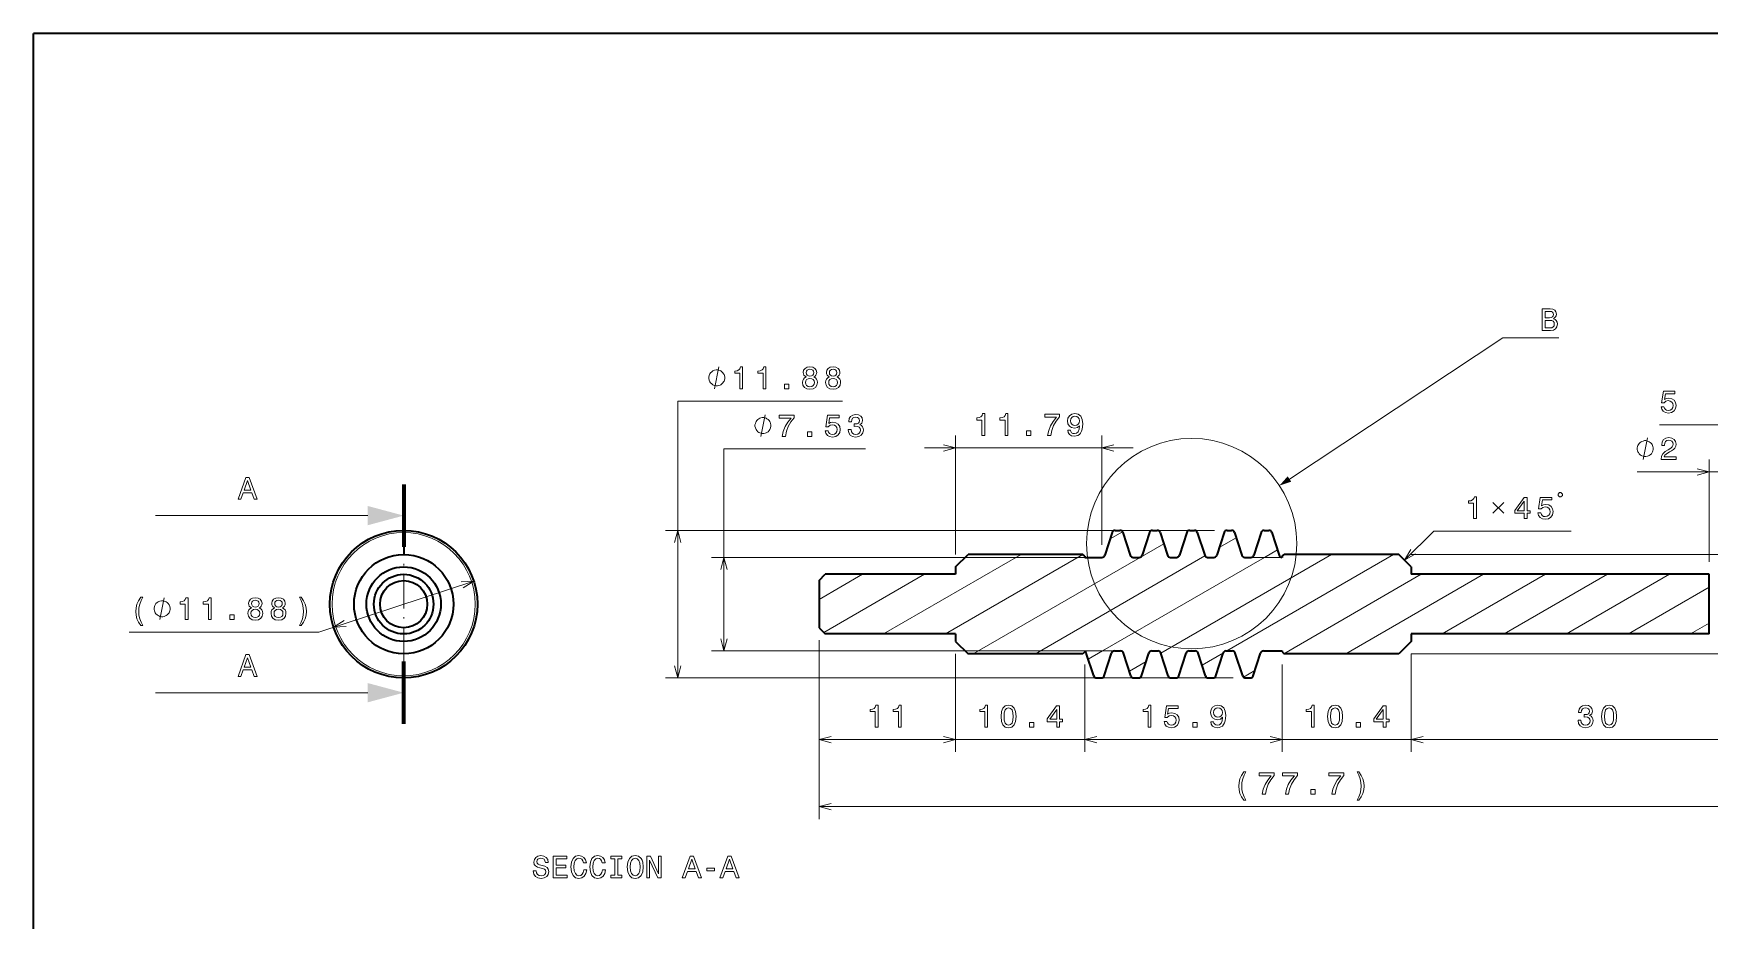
# Model space of a CAD drawing. Extents: x 5 to 413, y 5 to 291.
# Drawn here: x 5.3 to 275.2, y 148 to 290.8 of the extents above; entities that cross this region are included whole.
import ezdxf

# ---------------------------------------------------------------- set-up
doc = ezdxf.new("R2010")
doc.units = 0
doc.linetypes.add('DASHDOT', pattern=[18.5, 12, -3, 0.5, -3])

msp = doc.modelspace()

# ---------------------------------------------------------------- linework, layer by layer
at = {"color": 7, "lineweight": 35}
for p, q in [((413.367157, 290.786957), (5.281658, 290.786957)), ((5.281658, 5.281658), (5.281658, 290.786957)), ((64.905647, 210.821152), (64.905647, 210.475647)), ((179.528915, 210.821152), (180.268311, 210.821152)), ((185.528915, 210.821152), (186.268311, 210.821152)), ((191.528915, 210.821152), (192.268311, 210.821152)), ((197.528915, 210.821152), (198.268311, 210.821152)), ((203.528915, 210.821152), (204.268311, 210.821152)), ((64.905647, 210.475647), (64.905647, 206.944885)), ((179.053391, 210.475647), (177.864502, 206.81665)), ((180.743835, 210.475647), (181.932709, 206.81665)), ((185.053391, 210.475647), (183.864502, 206.81665)), ((186.743835, 210.475647), (187.932709, 206.81665)), ((191.053391, 210.475647), (189.864502, 206.81665)), ((192.743835, 210.475647), (193.932709, 206.81665)), ((197.053391, 210.475647), (195.864502, 206.81665)), ((198.743835, 210.475647), (199.932709, 206.81665)), ((203.053391, 210.475647), (201.864502, 206.81665)), ((204.743835, 210.475647), (205.932709, 206.81665)), ((153.808243, 204.944901), (155.808243, 206.944901)), ((174.308243, 206.944901), (155.808243, 206.944901)), ((174.608246, 206.644897), (174.308243, 206.944901)), ((174.608246, 206.644897), (174.608246, 206.469894)), ((174.608246, 206.469894), (177.388977, 206.469894)), ((182.408234, 206.469894), (183.388977, 206.469894)), ((188.408234, 206.469894), (189.388977, 206.469894)), ((194.408234, 206.469894), (195.388977, 206.469894)), ((200.408234, 206.469894), (201.388977, 206.469894)), ((206.408234, 206.644897), (206.708237, 206.944901)), ((206.408234, 206.644897), (206.408234, 206.469894)), ((225.208237, 206.944901), (206.708237, 206.944901)), ((227.208237, 204.944901), (225.208237, 206.944901)), ((131.808243, 202.744904), (132.808243, 203.744904)), ((131.808243, 202.744904), (131.808243, 195.144897)), ((153.808243, 203.744904), (132.808243, 203.744904)), ((153.808243, 204.944901), (153.808243, 203.744904)), ((227.208237, 204.944901), (227.208237, 203.744904)), ((275.208252, 203.744904), (227.208237, 203.744904)), ((275.208252, 194.144913), (275.208252, 203.744888)), ((131.808243, 195.144897), (132.808243, 194.144897)), ((153.808243, 194.144897), (132.808243, 194.144897)), ((153.808243, 194.144897), (153.808243, 192.944901)), ((153.808243, 192.944901), (155.808243, 190.944901)), ((227.208237, 192.944901), (225.208237, 190.944901)), ((227.208237, 194.144897), (227.208237, 192.944901)), ((275.208252, 194.144897), (227.208237, 194.144897)), ((174.308243, 190.944901), (155.808243, 190.944901)), ((174.608246, 191.244904), (174.308243, 190.944901)), ((174.608246, 191.367996), (174.608246, 191.244904)), ((176.053391, 187.414154), (174.864502, 191.073151)), ((177.743835, 187.414154), (178.932709, 191.073151)), ((179.408234, 191.419907), (180.388977, 191.419907)), ((182.053391, 187.414154), (180.864502, 191.073151)), ((183.743835, 187.414154), (184.932709, 191.073151)), ((185.408234, 191.419907), (186.388977, 191.419907)), ((188.053391, 187.414154), (186.864502, 191.073151)), ((189.743835, 187.414154), (190.932709, 191.073151)), ((191.408234, 191.419907), (192.388977, 191.419907)), ((194.053391, 187.414154), (192.864502, 191.073151)), ((195.743835, 187.414154), (196.932709, 191.073151)), ((197.408234, 191.419907), (198.388977, 191.419907)), ((200.053391, 187.414154), (198.864502, 191.073151)), ((201.743835, 187.414154), (202.932709, 191.073151)), ((203.408234, 191.419907), (206.408234, 191.419907)), ((206.408234, 191.419907), (206.408234, 191.244904)), ((206.408234, 191.244904), (206.708237, 190.944901)), ((225.208237, 190.944901), (206.708237, 190.944901)), ((176.528915, 187.068649), (177.268311, 187.068649)), ((182.528915, 187.068649), (183.268311, 187.068649)), ((188.528915, 187.068649), (189.268311, 187.068649)), ((194.528915, 187.068649), (195.268311, 187.068649)), ((200.528915, 187.068649), (201.268311, 187.068649))]:
    msp.add_line(p, q, dxfattribs=at)
at = {"color": 7, "lineweight": 13}
for p, q in [((109.054672, 231.62236), (135.601456, 231.62236)), ((109.054672, 187.068649), (109.054672, 231.62236)), ((267.16864, 227.805984), (287.208252, 227.805984)), ((148.808243, 224.085556), (182.388977, 224.085556)), ((153.808243, 206.944901), (153.808243, 226.085556)), ((177.388977, 208.469894), (177.388977, 226.085556)), ((116.493134, 223.940277), (139.303894, 223.940277)), ((116.493134, 191.419907), (116.493134, 223.940277)), ((275.208252, 205.744888), (275.208252, 222.228943)), ((263.60556, 220.228943), (284.208252, 220.228943)), ((59.110092, 213.196411), (24.905647, 213.196411)), ((195.528915, 210.821152), (107.054672, 210.821152)), ((178.723938, 209.461746), (180.686569, 210.594864)), ((226.134583, 206.018555), (230.822876, 210.706848)), ((230.822876, 210.706848), (252.947601, 210.706848)), ((156.651825, 190.944901), (187.334015, 208.659271)), ((196.262131, 208.040405), (199.018097, 209.631561)), ((177.429291, 206.469894), (114.493134, 206.469894)), ((142.194397, 194.144897), (164.364655, 206.944901)), ((152.194397, 194.144897), (174.328888, 206.924255)), ((166.651825, 190.944901), (193.975937, 206.720474)), ((177.472366, 191.41864), (203.543167, 206.470627)), ((186.865997, 191.068542), (214.364655, 206.944901)), ((197.472504, 191.418716), (224.364655, 206.944901)), ((201.388977, 206.471161), (206.408234, 206.471161)), ((203.544113, 206.471161), (205.649933, 207.686966)), ((227.208237, 206.944901), (303.748871, 206.944901)), ((51.262394, 194.457977), (76.187439, 202.655197)), ((131.808243, 199.69545), (138.822083, 203.744904)), ((132.583557, 194.369583), (148.822083, 203.744904)), ((206.687592, 190.965546), (228.822083, 203.744904)), ((216.651825, 190.944901), (238.822083, 203.744904)), ((232.194397, 194.144897), (248.822083, 203.744904)), ((242.194397, 194.144897), (258.822083, 203.744888)), ((252.194397, 194.144897), (268.822083, 203.744888)), ((262.194397, 194.144897), (275.208252, 201.658447)), ((51.262394, 194.457977), (20.679588, 194.457977)), ((272.194397, 194.144897), (275.208252, 195.884949)), ((131.808243, 193.144897), (131.808243, 175.151215)), ((131.808243, 193.144897), (131.808243, 164.354507)), ((180.429291, 191.419907), (114.493134, 191.419907)), ((153.808243, 190.944901), (153.808243, 175.151215)), ((153.808243, 190.944901), (153.808243, 175.151215)), ((174.608246, 191.41864), (179.408234, 191.41864)), ((174.608246, 191.41864), (174.608246, 191.367996)), ((174.608246, 189.244904), (174.608246, 175.151215)), ((174.608246, 189.244904), (174.608246, 175.151215)), ((175.181915, 190.096237), (177.472366, 191.41864)), ((181.813751, 188.151642), (184.484467, 189.693573)), ((193.497833, 189.123947), (196.949463, 191.11673)), ((206.408234, 189.244904), (206.408234, 175.151215)), ((206.408234, 189.244904), (206.408234, 175.151215)), ((227.208237, 190.944901), (227.208237, 175.151215)), ((227.208237, 190.944901), (227.208237, 175.151215)), ((227.208237, 190.944901), (303.748871, 190.944901)), ((198.528915, 187.068649), (107.054672, 187.068649)), ((200.181686, 187.209366), (202.022644, 188.272232)), ((59.110092, 184.69339), (24.905647, 184.69339)), ((131.808243, 177.151215), (153.808243, 177.151215)), ((148.808243, 177.151215), (179.608246, 177.151215)), ((174.608246, 177.151215), (206.408234, 177.151215)), ((201.408234, 177.151215), (232.208237, 177.151215)), ((227.208237, 177.151215), (287.208252, 177.151215)), ((131.808243, 166.354507), (287.208252, 166.354507))]:
    msp.add_line(p, q, dxfattribs=at)
at = {"color": 7, "lineweight": 100}
for p, q in [((64.905647, 218.196411), (64.905647, 208.196411)), ((64.905647, 179.69339), (64.905647, 189.69339))]:
    msp.add_line(p, q, dxfattribs=at)
at = {"color": 7, "linetype": 'DASHDOT', "lineweight": 13, "ltscale": 0.462576}
msp.add_line((64.905647, 189.69339), (64.905647, 208.196411), dxfattribs=at)
at = {"color": 7, "lineweight": 13}
for points in [[(250.103073, 244.882996), (250.456085, 245.175507), (250.546875, 245.372192), (250.577133, 245.614273), (250.511566, 245.992508), (250.31488, 246.264847), (249.997162, 246.431274), (249.55336, 246.491791), (248.307678, 246.491791), (248.307678, 242.991791), (249.623962, 242.991791), (250.092987, 243.062393), (250.440964, 243.269165), (250.657822, 243.596985), (250.733475, 244.040787), (250.68808, 244.338333), (250.567047, 244.585449), (250.370361, 244.767014)], [(249.457535, 245.039337), (248.771652, 245.039337), (248.771652, 246.073196), (249.497879, 246.073196), (249.770218, 246.042938), (249.961853, 245.952164), (250.07785, 245.795822), (250.118195, 245.563843), (250.0728, 245.331848), (249.951767, 245.170471), (249.744995, 245.069595)], [(249.568481, 243.410385), (248.771652, 243.410385), (248.771652, 244.615707), (249.523102, 244.615707), (249.84082, 244.580414), (250.067764, 244.474503), (250.203934, 244.292938), (250.249313, 244.030701), (250.203934, 243.753311), (250.07785, 243.561676), (249.866028, 243.445679)], [(116.621338, 235.37236), (116.621338, 235.489029), (116.563004, 235.722351), (116.504669, 235.897369), (116.446335, 236.014023), (116.329674, 236.189026), (116.154671, 236.364029), (115.979675, 236.480698), (115.863007, 236.539032), (115.688004, 236.597351), (115.454674, 236.655701), (115.338005, 236.655701), (115.221336, 236.655701), (114.988007, 236.597351), (114.813004, 236.539032), (114.696335, 236.480698), (114.521339, 236.364029), (114.346336, 236.189026), (114.229675, 236.014023), (114.171341, 235.897369), (114.113007, 235.722351), (114.054672, 235.489029), (114.054672, 235.37236), (114.054672, 235.255692), (114.113007, 235.022369), (114.171341, 234.847351), (114.229675, 234.730698), (114.346336, 234.555695), (114.521339, 234.380692), (114.696335, 234.264023), (114.813004, 234.205688), (114.988007, 234.147369), (115.221336, 234.08902), (115.338005, 234.08902), (115.454674, 234.08902), (115.688004, 234.147369), (115.863007, 234.205688), (115.979675, 234.264023), (116.154671, 234.380692), (116.329674, 234.555695), (116.446335, 234.730698), (116.504669, 234.847351), (116.563004, 235.022369), (116.621338, 235.255692)], [(119.048569, 233.62236), (119.507507, 233.62236), (119.507507, 237.147583), (119.164566, 237.147583), (119.073784, 236.839935), (118.892235, 236.633163), (118.614853, 236.512131), (118.231567, 236.471786), (118.231567, 236.113708), (119.048569, 236.113708)], [(122.784592, 233.62236), (123.24353, 233.62236), (123.24353, 237.147583), (122.900589, 237.147583), (122.809807, 236.839935), (122.628258, 236.633163), (122.350876, 236.512131), (121.96759, 236.471786), (121.96759, 236.113708), (122.784592, 236.113708)], [(129.722061, 235.50853), (129.464859, 235.36731), (129.288345, 235.170624), (129.177399, 234.923508), (129.14209, 234.625961), (129.222778, 234.177124), (129.454773, 233.829132), (129.833008, 233.607239), (130.347412, 233.5215), (130.856781, 233.607239), (131.235031, 233.829132), (131.46701, 234.177124), (131.55275, 234.625961), (131.512405, 234.923508), (131.406494, 235.170624), (131.224945, 235.36731), (130.972778, 235.50853), (131.1745, 235.629562), (131.31572, 235.79599), (131.401459, 235.997711), (131.431717, 236.244843), (131.351013, 236.602905), (131.139206, 236.890381), (130.796265, 237.076965), (130.347412, 237.147583), (129.893524, 237.076965), (129.550583, 236.890381), (129.333725, 236.602905), (129.258087, 236.244843), (129.283295, 235.997711), (129.369034, 235.79599)], [(129.626236, 234.636047), (129.671631, 234.903336), (129.817871, 235.105072), (130.04483, 235.236191), (130.347412, 235.281586), (130.644974, 235.236191), (130.871918, 235.105072), (131.018158, 234.903336), (131.068604, 234.636047), (131.018158, 234.348587), (130.871918, 234.131729), (130.644974, 233.990509), (130.347412, 233.945129), (130.04483, 233.990509), (129.817871, 234.131729), (129.671631, 234.348587)], [(129.737183, 236.204498), (129.777527, 236.426392), (129.898575, 236.59787), (130.09021, 236.703766), (130.347412, 236.74411), (130.599579, 236.703766), (130.791229, 236.59787), (130.912262, 236.426392), (130.957642, 236.204498), (130.912262, 235.977539), (130.791229, 235.801025), (130.599579, 235.685043), (130.347412, 235.649734), (130.09021, 235.690079), (129.898575, 235.801025), (129.777527, 235.977539)], [(133.458084, 235.50853), (133.200882, 235.36731), (133.024368, 235.170624), (132.913422, 234.923508), (132.878113, 234.625961), (132.958801, 234.177124), (133.190796, 233.829132), (133.569031, 233.607239), (134.083435, 233.5215), (134.592804, 233.607239), (134.971054, 233.829132), (135.203033, 234.177124), (135.288773, 234.625961), (135.248428, 234.923508), (135.142517, 235.170624), (134.960968, 235.36731), (134.708801, 235.50853), (134.910522, 235.629562), (135.051743, 235.79599), (135.137482, 235.997711), (135.16774, 236.244843), (135.087036, 236.602905), (134.875229, 236.890381), (134.532288, 237.076965), (134.083435, 237.147583), (133.629547, 237.076965), (133.286606, 236.890381), (133.069748, 236.602905), (132.99411, 236.244843), (133.019318, 235.997711), (133.105057, 235.79599)], [(133.362259, 234.636047), (133.407654, 234.903336), (133.553894, 235.105072), (133.780853, 235.236191), (134.083435, 235.281586), (134.380997, 235.236191), (134.607941, 235.105072), (134.754181, 234.903336), (134.804626, 234.636047), (134.754181, 234.348587), (134.607941, 234.131729), (134.380997, 233.990509), (134.083435, 233.945129), (133.780853, 233.990509), (133.553894, 234.131729), (133.407654, 234.348587)], [(133.473206, 236.204498), (133.51355, 236.426392), (133.634598, 236.59787), (133.826233, 236.703766), (134.083435, 236.74411), (134.335602, 236.703766), (134.527252, 236.59787), (134.648285, 236.426392), (134.693665, 236.204498), (134.648285, 235.977539), (134.527252, 235.801025), (134.335602, 235.685043), (134.083435, 235.649734), (133.826233, 235.690079), (133.634598, 235.801025), (133.51355, 235.977539)], [(126.263412, 233.62236), (126.959381, 233.62236), (126.959381, 234.37381), (126.263412, 234.37381)], [(267.435913, 230.718811), (267.546875, 230.305267), (267.794006, 229.982498), (268.157104, 229.780762), (268.621094, 229.705124), (269.130432, 229.795898), (269.52887, 230.043015), (269.781006, 230.436386), (269.876831, 230.940704), (269.791107, 231.409729), (269.549042, 231.777893), (269.170776, 232.014923), (268.68161, 232.100647), (268.303345, 232.040131), (268.010864, 231.873703), (268.152069, 232.816788), (269.685211, 232.816788), (269.685211, 233.230331), (267.814148, 233.230331), (267.536804, 231.37442), (267.940247, 231.37442), (268.232758, 231.611465), (268.605957, 231.697189), (268.928711, 231.641724), (269.175842, 231.480331), (269.332184, 231.233215), (269.387634, 230.915497), (269.332184, 230.597778), (269.170776, 230.350647), (268.923676, 230.194305), (268.605957, 230.13884), (268.338654, 230.174133), (268.131897, 230.290131), (267.980591, 230.471695), (267.904938, 230.718811)], [(136.514984, 227.039703), (136.514984, 227.004395), (136.595673, 226.520248), (136.832703, 226.157135), (137.205902, 225.92514), (137.70015, 225.839417), (138.22464, 225.92514), (138.618011, 226.147049), (138.870178, 226.500076), (138.960953, 226.953964), (138.920609, 227.251511), (138.809662, 227.493591), (138.628098, 227.680191), (138.386017, 227.81636), (138.713837, 228.088684), (138.829834, 228.522415), (138.754181, 228.915787), (138.537323, 229.213333), (138.184296, 229.399933), (137.70015, 229.465485), (137.246246, 229.384796), (136.89827, 229.162903), (136.671326, 228.809875), (136.595673, 228.340851), (136.595673, 228.305557), (137.044525, 228.305557), (137.084869, 228.628311), (137.216003, 228.860306), (137.427811, 229.001511), (137.725357, 229.051941), (137.98761, 229.011597), (138.17926, 228.905701), (138.295242, 228.734222), (138.340637, 228.502243), (138.295242, 228.255127), (138.17421, 228.088684), (137.962387, 227.987823), (137.674927, 227.957565), (137.478241, 227.962616), (137.478241, 227.564194), (137.725357, 227.57428), (138.043091, 227.5289), (138.280121, 227.407852), (138.421326, 227.211166), (138.471756, 226.953964), (138.41629, 226.661453), (138.270035, 226.444595), (138.03804, 226.308441), (137.730408, 226.263046), (137.412689, 226.313477), (137.180695, 226.464767), (137.034439, 226.706848), (136.978958, 227.039703)], [(158.035782, 226.085556), (158.49472, 226.085556), (158.49472, 229.610779), (158.151779, 229.610779), (158.061005, 229.303131), (157.87944, 229.096359), (157.602066, 228.975327), (157.218781, 228.934982), (157.218781, 228.576904), (158.035782, 228.576904)], [(161.771805, 226.085556), (162.230743, 226.085556), (162.230743, 229.610779), (161.887802, 229.610779), (161.797028, 229.303131), (161.615463, 229.096359), (161.338089, 228.975327), (160.954803, 228.934982), (160.954803, 228.576904), (161.771805, 228.576904)], [(168.633621, 226.085556), (169.14299, 226.085556), (169.309418, 226.917694), (169.601929, 227.694351), (170.015472, 228.415527), (170.555084, 229.091324), (170.555084, 229.509903), (168.15451, 229.509903), (168.15451, 229.05098), (170.070938, 229.05098), (169.51619, 228.370132), (169.097595, 227.659042), (168.805084, 226.902557)], [(171.860275, 226.952988), (171.935928, 226.554581), (172.152786, 226.246933), (172.495728, 226.055298), (172.949615, 225.984695), (173.247162, 226.019989), (173.514465, 226.110779), (173.741409, 226.26712), (173.933044, 226.489014), (174.084351, 226.766388), (174.195297, 227.109329), (174.260864, 227.502701), (174.286072, 227.956589), (174.200333, 228.667694), (173.953217, 229.187134), (173.559845, 229.499817), (173.020218, 229.610779), (172.525986, 229.519989), (172.152786, 229.277924), (171.910706, 228.904724), (171.830017, 228.435699), (171.910706, 227.951553), (172.147736, 227.583389), (172.500763, 227.35141), (172.949615, 227.275757), (173.423676, 227.371582), (173.781754, 227.664093), (173.70105, 227.104294), (173.539673, 226.705872), (173.292557, 226.468842), (172.954666, 226.393188), (172.692413, 226.428497), (172.500763, 226.539444), (172.374695, 226.715958), (172.324249, 226.952988)], [(124.059799, 227.690277), (124.059799, 227.806946), (124.001465, 228.040283), (123.94313, 228.215271), (123.884796, 228.33194), (123.768135, 228.506943), (123.593132, 228.681946), (123.418137, 228.798615), (123.301468, 228.856949), (123.126465, 228.915283), (122.893135, 228.973602), (122.776466, 228.973602), (122.659798, 228.973602), (122.426468, 228.915283), (122.251465, 228.856949), (122.134796, 228.798615), (121.959801, 228.681946), (121.784798, 228.506943), (121.668137, 228.33194), (121.609802, 228.215271), (121.551468, 228.040283), (121.493134, 227.806946), (121.493134, 227.690277), (121.493134, 227.573608), (121.551468, 227.340271), (121.609802, 227.165283), (121.668137, 227.048615), (121.784798, 226.873611), (121.959801, 226.698608), (122.134796, 226.58194), (122.251465, 226.523605), (122.426468, 226.465271), (122.659798, 226.406952), (122.776466, 226.406952), (122.893135, 226.406952), (123.126465, 226.465271), (123.301468, 226.523605), (123.418137, 226.58194), (123.593132, 226.698608), (123.768135, 226.873611), (123.884796, 227.048615), (123.94313, 227.165283), (124.001465, 227.340271), (124.059799, 227.573608)], [(125.876801, 225.940277), (126.386169, 225.940277), (126.552597, 226.772415), (126.8451, 227.549072), (127.258652, 228.270248), (127.798271, 228.946045), (127.798271, 229.364624), (125.397697, 229.364624), (125.397697, 228.905701), (127.314117, 228.905701), (126.759369, 228.224854), (126.340782, 227.513763), (126.048271, 226.757278)], [(132.799133, 226.853104), (132.910095, 226.43956), (133.157196, 226.116791), (133.520325, 225.915054), (133.984299, 225.839417), (134.493652, 225.930191), (134.892075, 226.177307), (135.144241, 226.570679), (135.240051, 227.074997), (135.154327, 227.544022), (134.912247, 227.912186), (134.534012, 228.149216), (134.044815, 228.23494), (133.666565, 228.174423), (133.374069, 228.007996), (133.515274, 228.95108), (135.048416, 228.95108), (135.048416, 229.364624), (133.177383, 229.364624), (132.899994, 227.508728), (133.303467, 227.508728), (133.595963, 227.745758), (133.969162, 227.831482), (134.291931, 227.776016), (134.539047, 227.614624), (134.695389, 227.367508), (134.75087, 227.049789), (134.695389, 226.732056), (134.534012, 226.48494), (134.286896, 226.328613), (133.969162, 226.273132), (133.701874, 226.308441), (133.495102, 226.424423), (133.343811, 226.605988), (133.268158, 226.853104)], [(165.250626, 226.085556), (165.946594, 226.085556), (165.946594, 226.83699), (165.250626, 226.83699)], [(172.319214, 228.440735), (172.369644, 228.753418), (172.510864, 229.000549), (172.732758, 229.156876), (173.020218, 229.212357), (173.31778, 229.156876), (173.544724, 229.000549), (173.685928, 228.758469), (173.741409, 228.445786), (173.685928, 228.128067), (173.544724, 227.891037), (173.312729, 227.744781), (173.005096, 227.694351), (172.727722, 227.744781), (172.510864, 227.891037), (172.369644, 228.123016)], [(129.965851, 225.940277), (130.661819, 225.940277), (130.661819, 226.691711), (129.965851, 226.691711)], [(266.172211, 223.978943), (266.172211, 224.095612), (266.113892, 224.328949), (266.055542, 224.503937), (265.997223, 224.620605), (265.880554, 224.795609), (265.705566, 224.970612), (265.530548, 225.08728), (265.413879, 225.145615), (265.238892, 225.203949), (265.005554, 225.262268), (264.888885, 225.262268), (264.772217, 225.262268), (264.538879, 225.203949), (264.363892, 225.145615), (264.247223, 225.08728), (264.072205, 224.970612), (263.897217, 224.795609), (263.780548, 224.620605), (263.722229, 224.503937), (263.663879, 224.328949), (263.60556, 224.095612), (263.60556, 223.978943), (263.60556, 223.862274), (263.663879, 223.628937), (263.722229, 223.453949), (263.780548, 223.33728), (263.897217, 223.162277), (264.072205, 222.987274), (264.247223, 222.870605), (264.363892, 222.812271), (264.538879, 222.753937), (264.772217, 222.695618), (264.888885, 222.695618), (265.005554, 222.695618), (265.238892, 222.753937), (265.413879, 222.812271), (265.530548, 222.870605), (265.705566, 222.987274), (265.880554, 223.162277), (265.997223, 223.33728), (266.055542, 223.453949), (266.113892, 223.628937), (266.172211, 223.862274)], [(267.459686, 222.228943), (269.865295, 222.228943), (269.865295, 222.662659), (267.963989, 222.662659), (268.069916, 222.899689), (268.251465, 223.096375), (268.811279, 223.454453), (269.108826, 223.605743), (269.441681, 223.822601), (269.678711, 224.074768), (269.81488, 224.372314), (269.865295, 224.710205), (269.779572, 225.13385), (269.542542, 225.46669), (269.179413, 225.678513), (268.710388, 225.75415), (268.226257, 225.668427), (267.858093, 225.431396), (267.621063, 225.053146), (267.540375, 224.553864), (267.540375, 224.483261), (267.999298, 224.483261), (267.999298, 224.523605), (268.044678, 224.866547), (268.180847, 225.118713), (268.397705, 225.28009), (268.685181, 225.335571), (268.977692, 225.285141), (269.19455, 225.159058), (269.335754, 224.962372), (269.3862, 224.715256), (269.350891, 224.483261), (269.255066, 224.286575), (269.093689, 224.115112), (268.871796, 223.963806), (268.574219, 223.802429), (268.080017, 223.489746), (267.732025, 223.156891), (267.525238, 222.753433), (267.459686, 222.24408)], [(38.224117, 215.821411), (38.688095, 215.821411), (39.056248, 216.850235), (40.453224, 216.850235), (40.821381, 215.821411), (41.295441, 215.821411), (40.014462, 219.326462), (39.500053, 219.326462)], [(39.217632, 217.2789), (39.757259, 218.822128), (40.296883, 217.2789)], [(237.250107, 212.706848), (237.70903, 212.706848), (237.70903, 216.232056), (237.366089, 216.232056), (237.275314, 215.924423), (237.093765, 215.717651), (236.816376, 215.596619), (236.433105, 215.556259), (236.433105, 215.198196), (237.250107, 215.198196)], [(245.404282, 212.706848), (245.85817, 212.706848), (245.85817, 213.57428), (246.357452, 213.57428), (246.357452, 213.977737), (245.85817, 213.977737), (245.85817, 216.131195), (245.399231, 216.131195), (243.866089, 214.018082), (243.866089, 213.57428), (245.404282, 213.57428)], [(247.612213, 213.619659), (247.72316, 213.206116), (247.970276, 212.883347), (248.333389, 212.681625), (248.797363, 212.605972), (249.306732, 212.696747), (249.705139, 212.943878), (249.957306, 213.33725), (250.053131, 213.841568), (249.967392, 214.310593), (249.725311, 214.678741), (249.347076, 214.915771), (248.85788, 215.001511), (248.479645, 214.940994), (248.187134, 214.774567), (248.328339, 215.717651), (249.861481, 215.717651), (249.861481, 216.131195), (247.990448, 216.131195), (247.713074, 214.275284), (248.116531, 214.275284), (248.409027, 214.512314), (248.782227, 214.598053), (249.104996, 214.542572), (249.352112, 214.381195), (249.508453, 214.134079), (249.563934, 213.816345), (249.508453, 213.498627), (249.347076, 213.251511), (249.09996, 213.095169), (248.782227, 213.039688), (248.514938, 213.074997), (248.308167, 213.190994), (248.156876, 213.372543), (248.081223, 213.619659)], [(251.080933, 216.206833), (251.31427, 216.206833), (251.547607, 216.44017), (251.547607, 216.673508), (251.31427, 216.906845), (251.080933, 216.906845), (250.84761, 216.673508), (250.84761, 216.44017)], [(244.289734, 213.977737), (245.404282, 215.546173), (245.404282, 213.977737)], [(22.565754, 195.484634), (22.88348, 195.484634), (22.596016, 196.019226), (22.394287, 196.579025), (22.268204, 197.169083), (22.227859, 197.764175), (22.268204, 198.359283), (22.394287, 198.94429), (22.596016, 199.50914), (22.88348, 200.043716), (22.565754, 200.043716), (22.197601, 199.488968), (21.940395, 198.939255), (21.789097, 198.364319), (21.74371, 197.764175), (21.789097, 197.158997), (21.940395, 196.589111), (22.197601, 196.039398)], [(29.709515, 196.457977), (30.168446, 196.457977), (30.168446, 199.9832), (29.825508, 199.9832), (29.73473, 199.675568), (29.553173, 199.468796), (29.275795, 199.347748), (28.892509, 199.307404), (28.892509, 198.949341), (29.709515, 198.949341)], [(33.445534, 196.457977), (33.904472, 196.457977), (33.904472, 199.9832), (33.561531, 199.9832), (33.470753, 199.675568), (33.289196, 199.468796), (33.011818, 199.347748), (32.628532, 199.307404), (32.628532, 198.949341), (33.445534, 198.949341)], [(40.382999, 198.344147), (40.125793, 198.202942), (39.94928, 198.006256), (39.838333, 197.75914), (39.803028, 197.461594), (39.88372, 197.012741), (40.115707, 196.664749), (40.49395, 196.442856), (41.008362, 196.357117), (41.517727, 196.442856), (41.895969, 196.664749), (42.127956, 197.012741), (42.213692, 197.461594), (42.173347, 197.75914), (42.067436, 198.006256), (41.88588, 198.202942), (41.63372, 198.344147), (41.835449, 198.465195), (41.976662, 198.631622), (42.062393, 198.833344), (42.092655, 199.08046), (42.011963, 199.438538), (41.800148, 199.725998), (41.457207, 199.912598), (41.008362, 199.9832), (40.55447, 199.912598), (40.211533, 199.725998), (39.994671, 199.438538), (39.919022, 199.08046), (39.944237, 198.833344), (40.029976, 198.631622)], [(44.119022, 198.344147), (43.861816, 198.202942), (43.685303, 198.006256), (43.574356, 197.75914), (43.539051, 197.461594), (43.619743, 197.012741), (43.85173, 196.664749), (44.229973, 196.442856), (44.744385, 196.357117), (45.25375, 196.442856), (45.631992, 196.664749), (45.863979, 197.012741), (45.949715, 197.461594), (45.90937, 197.75914), (45.803459, 198.006256), (45.621902, 198.202942), (45.369743, 198.344147), (45.571472, 198.465195), (45.712685, 198.631622), (45.798416, 198.833344), (45.828678, 199.08046), (45.747986, 199.438538), (45.536171, 199.725998), (45.19323, 199.912598), (44.744385, 199.9832), (44.290493, 199.912598), (43.947556, 199.725998), (43.730694, 199.438538), (43.655045, 199.08046), (43.68026, 198.833344), (43.765999, 198.631622)], [(48.417297, 195.484634), (48.780407, 196.039398), (49.037613, 196.589111), (49.188908, 197.158997), (49.239342, 197.764175), (49.188908, 198.364319), (49.037613, 198.939255), (48.780407, 199.488968), (48.417297, 200.043716), (48.099571, 200.043716), (48.381992, 199.50914), (48.583721, 198.94429), (48.704758, 198.359283), (48.750149, 197.764175), (48.704758, 197.169083), (48.583721, 196.579025), (48.376949, 196.019226), (48.099571, 195.484634)], [(27.28228, 198.207977), (27.28228, 198.324646), (27.223946, 198.557983), (27.165615, 198.732986), (27.107281, 198.849655), (26.990612, 199.024658), (26.815613, 199.199646), (26.640614, 199.316315), (26.523949, 199.374649), (26.348946, 199.432983), (26.115612, 199.491318), (25.998947, 199.491318), (25.882282, 199.491318), (25.648949, 199.432983), (25.473946, 199.374649), (25.357281, 199.316315), (25.182281, 199.199646), (25.007282, 199.024658), (24.890614, 198.849655), (24.832279, 198.732986), (24.773949, 198.557983), (24.715614, 198.324646), (24.715614, 198.207977), (24.715614, 198.091324), (24.773949, 197.857986), (24.832279, 197.682983), (24.890614, 197.566315), (25.007282, 197.391312), (25.182281, 197.216324), (25.357281, 197.099655), (25.473946, 197.041321), (25.648949, 196.982986), (25.882282, 196.924652), (25.998947, 196.924652), (26.115612, 196.924652), (26.348946, 196.982986), (26.523949, 197.041321), (26.640614, 197.099655), (26.815613, 197.216324), (26.990612, 197.391312), (27.107281, 197.566315), (27.165615, 197.682983), (27.223946, 197.857986), (27.28228, 198.091324)], [(36.924355, 196.457977), (37.620319, 196.457977), (37.620319, 197.209427), (36.924355, 197.209427)], [(40.287178, 197.47168), (40.332565, 197.738968), (40.478821, 197.940689), (40.705765, 198.071823), (41.008362, 198.117203), (41.305908, 198.071823), (41.532856, 197.940689), (41.679108, 197.738968), (41.729542, 197.47168), (41.679108, 197.184204), (41.532856, 196.967346), (41.305908, 196.826141), (41.008362, 196.780746), (40.705765, 196.826141), (40.478821, 196.967346), (40.332565, 197.184204)], [(40.398132, 199.040115), (40.438477, 199.262024), (40.559513, 199.433487), (40.751156, 199.539398), (41.008362, 199.579742), (41.260521, 199.539398), (41.452164, 199.433487), (41.573204, 199.262024), (41.618591, 199.040115), (41.573204, 198.813171), (41.452164, 198.636658), (41.260521, 198.52066), (41.008362, 198.485367), (40.751156, 198.525711), (40.559513, 198.636658), (40.438477, 198.813171)], [(44.023201, 197.47168), (44.068588, 197.738968), (44.214844, 197.940689), (44.441788, 198.071823), (44.744385, 198.117203), (45.041931, 198.071823), (45.268879, 197.940689), (45.415131, 197.738968), (45.465565, 197.47168), (45.415131, 197.184204), (45.268879, 196.967346), (45.041931, 196.826141), (44.744385, 196.780746), (44.441788, 196.826141), (44.214844, 196.967346), (44.068588, 197.184204)], [(44.134155, 199.040115), (44.1745, 199.262024), (44.295536, 199.433487), (44.487179, 199.539398), (44.744385, 199.579742), (44.996544, 199.539398), (45.188187, 199.433487), (45.309227, 199.262024), (45.354614, 199.040115), (45.309227, 198.813171), (45.188187, 198.636658), (44.996544, 198.52066), (44.744385, 198.485367), (44.487179, 198.525711), (44.295536, 198.636658), (44.1745, 198.813171)], [(38.224117, 187.31839), (38.688095, 187.31839), (39.056248, 188.347214), (40.453224, 188.347214), (40.821381, 187.31839), (41.295441, 187.31839), (40.014462, 190.823441), (39.500053, 190.823441)], [(39.217632, 188.775879), (39.757259, 190.319107), (40.296883, 188.775879)], [(140.849457, 179.151215), (141.30838, 179.151215), (141.30838, 182.676422), (140.965439, 182.676422), (140.874664, 182.36879), (140.693115, 182.162018), (140.415726, 182.040985), (140.03244, 182.000641), (140.03244, 181.642563), (140.849457, 181.642563)], [(144.58548, 179.151215), (145.044403, 179.151215), (145.044403, 182.676422), (144.701462, 182.676422), (144.610687, 182.36879), (144.429138, 182.162018), (144.151749, 182.040985), (143.768463, 182.000641), (143.768463, 181.642563), (144.58548, 181.642563)], [(158.513428, 179.151215), (158.972366, 179.151215), (158.972366, 182.676422), (158.629425, 182.676422), (158.538635, 182.36879), (158.357086, 182.162018), (158.079712, 182.040985), (157.696426, 182.000641), (157.696426, 181.642563), (158.513428, 181.642563)], [(161.124817, 180.86087), (161.200455, 180.069077), (161.437485, 179.504242), (161.815735, 179.161301), (162.340225, 179.050354), (162.85968, 179.161301), (163.237915, 179.504242), (163.46991, 180.069077), (163.550598, 180.86087), (163.46991, 181.647614), (163.374084, 181.960297), (163.237915, 182.217499), (162.85968, 182.56044), (162.340225, 182.676422), (161.815735, 182.56044), (161.437485, 182.212448), (161.200455, 181.647614)], [(161.608963, 180.86087), (161.649307, 181.4711), (161.775391, 181.909866), (162.002335, 182.167068), (162.340225, 182.257843), (162.67308, 182.167068), (162.900024, 181.909866), (163.026108, 181.4711), (163.066452, 180.86087), (163.026108, 180.24559), (162.900024, 179.806839), (162.67308, 179.549622), (162.340225, 179.463898), (162.002335, 179.549622), (161.775391, 179.806839), (161.649307, 180.24559)], [(170.089645, 179.151215), (170.543549, 179.151215), (170.543549, 180.018646), (171.042816, 180.018646), (171.042816, 180.422104), (170.543549, 180.422104), (170.543549, 182.575562), (170.08461, 182.575562), (168.551468, 180.462448), (168.551468, 180.018646), (170.089645, 180.018646)], [(168.975098, 180.422104), (170.089645, 181.990555), (170.089645, 180.422104)], [(184.813431, 179.151215), (185.272354, 179.151215), (185.272354, 182.676422), (184.929428, 182.676422), (184.838638, 182.36879), (184.657089, 182.162018), (184.379715, 182.040985), (183.996429, 182.000641), (183.996429, 181.642563), (184.813431, 181.642563)], [(187.389511, 180.064041), (187.500458, 179.650497), (187.747574, 179.327728), (188.110687, 179.125992), (188.574661, 179.050354), (189.08403, 179.141129), (189.482452, 179.388245), (189.734604, 179.781616), (189.830429, 180.285934), (189.74469, 180.754959), (189.502625, 181.123123), (189.124374, 181.360153), (188.635193, 181.445877), (188.256943, 181.385361), (187.964432, 181.218933), (188.105652, 182.162018), (189.638794, 182.162018), (189.638794, 182.575562), (187.767746, 182.575562), (187.490372, 180.719666), (187.893829, 180.719666), (188.18634, 180.956696), (188.55954, 181.042419), (188.882309, 180.986954), (189.129425, 180.825562), (189.285767, 180.578445), (189.341232, 180.260727), (189.285767, 179.942993), (189.124374, 179.695877), (188.877258, 179.539551), (188.55954, 179.48407), (188.292252, 179.519379), (188.08548, 179.635361), (187.934174, 179.816925), (187.858521, 180.064041)], [(194.901901, 180.018646), (194.977554, 179.620239), (195.194412, 179.312592), (195.537354, 179.120956), (195.991241, 179.050354), (196.288788, 179.085648), (196.556076, 179.176437), (196.78302, 179.332764), (196.97467, 179.554672), (197.125961, 179.832047), (197.236908, 180.174988), (197.302475, 180.568359), (197.327698, 181.022247), (197.241959, 181.733353), (196.994843, 182.252808), (196.601471, 182.565475), (196.061844, 182.676422), (195.567612, 182.585648), (195.194412, 182.343582), (194.952332, 181.970383), (194.871643, 181.501358), (194.952332, 181.017212), (195.189362, 180.649048), (195.542389, 180.417068), (195.991241, 180.341415), (196.465302, 180.437241), (196.823364, 180.729736), (196.742676, 180.169952), (196.581299, 179.77153), (196.334183, 179.5345), (195.996277, 179.458847), (195.734039, 179.494156), (195.542389, 179.605103), (195.416306, 179.781616), (195.365875, 180.018646)], [(195.36084, 181.506409), (195.41127, 181.819077), (195.552475, 182.066193), (195.774384, 182.222534), (196.061844, 182.278015), (196.35939, 182.222534), (196.586334, 182.066193), (196.727554, 181.824127), (196.78302, 181.511444), (196.727554, 181.193726), (196.586334, 180.956696), (196.354355, 180.81044), (196.046707, 180.76001), (195.769333, 180.81044), (195.552475, 180.956696), (195.41127, 181.188675)], [(211.113434, 179.151215), (211.572357, 179.151215), (211.572357, 182.676422), (211.229416, 182.676422), (211.138641, 182.36879), (210.957092, 182.162018), (210.679703, 182.040985), (210.296417, 182.000641), (210.296417, 181.642563), (211.113434, 181.642563)], [(213.724808, 180.86087), (213.800461, 180.069077), (214.037491, 179.504242), (214.415726, 179.161301), (214.940231, 179.050354), (215.459686, 179.161301), (215.837921, 179.504242), (216.069916, 180.069077), (216.150604, 180.86087), (216.069916, 181.647614), (215.974091, 181.960297), (215.837921, 182.217499), (215.459686, 182.56044), (214.940231, 182.676422), (214.415726, 182.56044), (214.037491, 182.212448), (213.800461, 181.647614)], [(214.208954, 180.86087), (214.249298, 181.4711), (214.375381, 181.909866), (214.602325, 182.167068), (214.940231, 182.257843), (215.273087, 182.167068), (215.500031, 181.909866), (215.626099, 181.4711), (215.666458, 180.86087), (215.626099, 180.24559), (215.500031, 179.806839), (215.273087, 179.549622), (214.940231, 179.463898), (214.602325, 179.549622), (214.375381, 179.806839), (214.249298, 180.24559)], [(222.689651, 179.151215), (223.143539, 179.151215), (223.143539, 180.018646), (223.642822, 180.018646), (223.642822, 180.422104), (223.143539, 180.422104), (223.143539, 182.575562), (222.684601, 182.575562), (221.151459, 180.462448), (221.151459, 180.018646), (222.689651, 180.018646)], [(221.575104, 180.422104), (222.689651, 181.990555), (222.689651, 180.422104)], [(254.069336, 180.250641), (254.069336, 180.215332), (254.150024, 179.731186), (254.387054, 179.368073), (254.760254, 179.136078), (255.254486, 179.050354), (255.778992, 179.136078), (256.172363, 179.357986), (256.4245, 179.711014), (256.515289, 180.164902), (256.474945, 180.462448), (256.364014, 180.704529), (256.182434, 180.891129), (255.940369, 181.027298), (256.268188, 181.299622), (256.384155, 181.733353), (256.308533, 182.126724), (256.091675, 182.424271), (255.738647, 182.61087), (255.254486, 182.676422), (254.800598, 182.595734), (254.452606, 182.37384), (254.225677, 182.020813), (254.150024, 181.551788), (254.150024, 181.516495), (254.598877, 181.516495), (254.639221, 181.839249), (254.77034, 182.071243), (254.982147, 182.212448), (255.279709, 182.262878), (255.541962, 182.222534), (255.733597, 182.116638), (255.849579, 181.94516), (255.894989, 181.713181), (255.849579, 181.466064), (255.728546, 181.299622), (255.516739, 181.198761), (255.229279, 181.168503), (255.032593, 181.173553), (255.032593, 180.775131), (255.279709, 180.785217), (255.597427, 180.739838), (255.834457, 180.61879), (255.975677, 180.422104), (256.026093, 180.164902), (255.970627, 179.872391), (255.824371, 179.655533), (255.592377, 179.519379), (255.28476, 179.473984), (254.967026, 179.524414), (254.735046, 179.675705), (254.588776, 179.917786), (254.53331, 180.250641)], [(257.86084, 180.86087), (257.936462, 180.069077), (258.173523, 179.504242), (258.551758, 179.161301), (259.076233, 179.050354), (259.595703, 179.161301), (259.973938, 179.504242), (260.205933, 180.069077), (260.286621, 180.86087), (260.205933, 181.647614), (260.110107, 181.960297), (259.973938, 182.217499), (259.595703, 182.56044), (259.076233, 182.676422), (258.551758, 182.56044), (258.173523, 182.212448), (257.936462, 181.647614)], [(258.344971, 180.86087), (258.385315, 181.4711), (258.511414, 181.909866), (258.738342, 182.167068), (259.076233, 182.257843), (259.409119, 182.167068), (259.636047, 181.909866), (259.762115, 181.4711), (259.80249, 180.86087), (259.762115, 180.24559), (259.636047, 179.806839), (259.409119, 179.549622), (259.076233, 179.463898), (258.738342, 179.549622), (258.511414, 179.806839), (258.385315, 180.24559)], [(165.728271, 179.151215), (166.424225, 179.151215), (166.424225, 179.902649), (165.728271, 179.902649)], [(192.028275, 179.151215), (192.724228, 179.151215), (192.724228, 179.902649), (192.028275, 179.902649)], [(218.328262, 179.151215), (219.024231, 179.151215), (219.024231, 179.902649), (218.328262, 179.902649)], [(200.236343, 167.381165), (200.554062, 167.381165), (200.266602, 167.915741), (200.064865, 168.47554), (199.938782, 169.065598), (199.898438, 169.660706), (199.938782, 170.255798), (200.064865, 170.84082), (200.266602, 171.405655), (200.554062, 171.940247), (200.236343, 171.940247), (199.868179, 171.385483), (199.610977, 170.83577), (199.459686, 170.260849), (199.414291, 169.660706), (199.459686, 169.055511), (199.610977, 168.485626), (199.868179, 167.935913)], [(203.203201, 168.354507), (203.71257, 168.354507), (203.878983, 169.186646), (204.171494, 169.963303), (204.585037, 170.684479), (205.124664, 171.360275), (205.124664, 171.778854), (202.724091, 171.778854), (202.724091, 171.319931), (204.640518, 171.319931), (204.085754, 170.639084), (203.667175, 169.927994), (203.374664, 169.171509)], [(206.939224, 168.354507), (207.448578, 168.354507), (207.615021, 169.186646), (207.907516, 169.963303), (208.32106, 170.684479), (208.860687, 171.360275), (208.860687, 171.778854), (206.460114, 171.778854), (206.460114, 171.319931), (208.376541, 171.319931), (207.821777, 170.639084), (207.403198, 169.927994), (207.110687, 169.171509)], [(214.41127, 168.354507), (214.920624, 168.354507), (215.087067, 169.186646), (215.379562, 169.963303), (215.793106, 170.684479), (216.332733, 171.360275), (216.332733, 171.778854), (213.932159, 171.778854), (213.932159, 171.319931), (215.848587, 171.319931), (215.293823, 170.639084), (214.875244, 169.927994), (214.582733, 169.171509)], [(218.785187, 167.381165), (219.1483, 167.935913), (219.405502, 168.485626), (219.556793, 169.055511), (219.607239, 169.660706), (219.556793, 170.260849), (219.405502, 170.83577), (219.1483, 171.385483), (218.785187, 171.940247), (218.467468, 171.940247), (218.749878, 171.405655), (218.951614, 170.84082), (219.072647, 170.255798), (219.118042, 169.660706), (219.072647, 169.065598), (218.951614, 168.47554), (218.744843, 167.915741), (218.467468, 167.381165)], [(211.028275, 168.354507), (211.724228, 168.354507), (211.724228, 169.105942), (211.028275, 169.105942)], [(86.229424, 156.043167), (85.770485, 156.043167), (85.871353, 155.508591), (86.123512, 155.115219), (86.511841, 154.878189), (87.036339, 154.79245), (87.555794, 154.873138), (87.944122, 155.095047), (88.191238, 155.443024), (88.282013, 155.901962), (88.206367, 156.315506), (87.994553, 156.582794), (87.651611, 156.759308), (87.19268, 156.890442), (86.799309, 156.986252), (86.542099, 157.097214), (86.395851, 157.258591), (86.350456, 157.510757), (86.395851, 157.737701), (86.52697, 157.909164), (86.728699, 158.025162), (87.006081, 158.065506), (87.288498, 158.015076), (87.510399, 157.878906), (87.656654, 157.651962), (87.727257, 157.34433), (88.186195, 157.34433), (88.186195, 157.354416), (88.105499, 157.828476), (87.868469, 158.181503), (87.49527, 158.403412), (86.990952, 158.47905), (86.537056, 158.403412), (86.184029, 158.191589), (85.957085, 157.863785), (85.876396, 157.440155), (85.941956, 157.061905), (86.133598, 156.804703), (86.436195, 156.633224), (86.849739, 156.502106), (87.25824, 156.386108), (87.56588, 156.275162), (87.75248, 156.113785), (87.818039, 155.851532), (87.757523, 155.584244), (87.601181, 155.382507), (87.364151, 155.256424), (87.056511, 155.21608), (86.71357, 155.271561), (86.451324, 155.432938), (86.284897, 155.69519)], [(89.003197, 154.888275), (91.222214, 154.888275), (91.222214, 155.311905), (89.467171, 155.311905), (89.467171, 156.49707), (91.030571, 156.49707), (91.030571, 156.915649), (89.467171, 156.915649), (89.467171, 157.964645), (91.18187, 157.964645), (91.18187, 158.388275), (89.003197, 158.388275)], [(93.915298, 156.189423), (93.814438, 155.765793), (93.64801, 155.463196), (93.416023, 155.276596), (93.143684, 155.21608), (92.81588, 155.30687), (92.55867, 155.579193), (92.387199, 156.022995), (92.331726, 156.638275), (92.387199, 157.248505), (92.553627, 157.697357), (92.810837, 157.969681), (93.143684, 158.065506), (93.385757, 158.015076), (93.592537, 157.873871), (93.753922, 157.646927), (93.864868, 157.334244), (94.343979, 157.334244), (94.19268, 157.813354), (93.930428, 158.176453), (93.572357, 158.403412), (93.143684, 158.4841), (92.609108, 158.358017), (92.2006, 158.00499), (91.938354, 157.425018), (91.84758, 156.638275), (91.938354, 155.851532), (92.2006, 155.271561), (92.609108, 154.913498), (93.143684, 154.79245), (93.612709, 154.888275), (93.990952, 155.155563), (94.25824, 155.59433), (94.399452, 156.189423)], [(96.951324, 156.189423), (96.850456, 155.765793), (96.684036, 155.463196), (96.452042, 155.276596), (96.17971, 155.21608), (95.851898, 155.30687), (95.594696, 155.579193), (95.423225, 156.022995), (95.367752, 156.638275), (95.423225, 157.248505), (95.589653, 157.697357), (95.846855, 157.969681), (96.17971, 158.065506), (96.421783, 158.015076), (96.628555, 157.873871), (96.78994, 157.646927), (96.900894, 157.334244), (97.379997, 157.334244), (97.228699, 157.813354), (96.966454, 158.176453), (96.608383, 158.403412), (96.17971, 158.4841), (95.645126, 158.358017), (95.236626, 158.00499), (94.97438, 157.425018), (94.883598, 156.638275), (94.97438, 155.851532), (95.236626, 155.271561), (95.645126, 154.913498), (96.17971, 154.79245), (96.648727, 154.888275), (97.02697, 155.155563), (97.294266, 155.59433), (97.435471, 156.189423)], [(98.938354, 155.311905), (98.292824, 155.311905), (98.292824, 154.888275), (100.047867, 154.888275), (100.047867, 155.311905), (99.402328, 155.311905), (99.402328, 157.964645), (100.047867, 157.964645), (100.047867, 158.388275), (98.292824, 158.388275), (98.292824, 157.964645), (98.938354, 157.964645)], [(100.910255, 156.638275), (101.001038, 155.851532), (101.263283, 155.271561), (101.671783, 154.913498), (102.206367, 154.79245), (102.735909, 154.913498), (103.149452, 155.271561), (103.406654, 155.851532), (103.502472, 156.638275), (103.406654, 157.419983), (103.2957, 157.737701), (103.149452, 157.999939), (102.735909, 158.358017), (102.483742, 158.448792), (102.206367, 158.4841), (101.66674, 158.358017), (101.25824, 158.00499), (101.001038, 157.425018)], [(101.394409, 156.638275), (101.449883, 157.248505), (101.61631, 157.697357), (101.873512, 157.969681), (102.206367, 158.065506), (102.53418, 157.969681), (102.791382, 157.692307), (102.957809, 157.243469), (103.018326, 156.638275), (102.957809, 156.028046), (102.791382, 155.579193), (102.53418, 155.30687), (102.206367, 155.21608), (101.873512, 155.30687), (101.61631, 155.579193), (101.449883, 156.022995)], [(104.092537, 154.888275), (104.511124, 154.888275), (104.511124, 157.757874), (105.852623, 154.888275), (106.392242, 154.888275), (106.392242, 158.388275), (105.968613, 158.388275), (105.968613, 155.518677), (104.642242, 158.388275), (104.092537, 158.388275)], [(109.781296, 154.888275), (110.24527, 154.888275), (110.613426, 155.917099), (112.010406, 155.917099), (112.378555, 154.888275), (112.852623, 154.888275), (111.57164, 158.393326), (111.057236, 158.393326)], [(110.774811, 156.345764), (111.314438, 157.888992), (111.854065, 156.345764)], [(115.85334, 154.888275), (116.317314, 154.888275), (116.685471, 155.917099), (118.082443, 155.917099), (118.450607, 154.888275), (118.924667, 154.888275), (117.643684, 158.393326), (117.129272, 158.393326)], [(116.846855, 156.345764), (117.386482, 157.888992), (117.926102, 156.345764)], [(113.740227, 156.043167), (114.960693, 156.043167), (114.960693, 156.441589), (113.740227, 156.441589)]]:
    msp.add_lwpolyline(points, close=True, dxfattribs=at)
for points in [[(207.57811, 219.086243), (241.954651, 241.80159), (250.990677, 241.80159)], [(114.988007, 233.62236), (115.688004, 237.12236)], [(122.426468, 225.940277), (123.126465, 229.440277)], [(151.876389, 223.567917), (153.808243, 224.085556), (151.876389, 224.603195)], [(179.320831, 224.603195), (177.388977, 224.085556), (179.320831, 223.567917)], [(264.538879, 222.228943), (265.238892, 225.728943)], [(273.276398, 219.711304), (275.208252, 220.228943), (273.276398, 220.746582)], [(240.358887, 213.581848), (242.108887, 215.331848)], [(240.358887, 215.331848), (242.108887, 213.581848)], [(109.572311, 208.889297), (109.054672, 210.821152), (108.537033, 208.889297)], [(117.010765, 204.538055), (116.493134, 206.469894), (115.975494, 204.538055)], [(227.134583, 207.75061), (226.134583, 206.018555), (227.866638, 207.018555)], [(74.514, 201.559937), (76.187439, 202.655197), (74.190567, 202.543396)], [(25.648949, 196.457977), (26.348946, 199.957977)], [(55.297287, 196.329865), (53.623848, 195.234604), (55.62072, 195.346405)], [(115.975494, 193.351746), (116.493134, 191.419907), (117.010765, 193.351746)], [(108.537033, 189.000504), (109.054672, 187.068649), (109.572311, 189.000504)], [(133.740097, 177.668854), (131.808243, 177.151215), (133.740097, 176.633575)], [(151.876389, 176.633575), (153.808243, 177.151215), (151.876389, 177.668854)], [(151.876389, 176.633575), (153.808243, 177.151215), (151.876389, 177.668854)], [(176.540085, 177.668854), (174.608246, 177.151215), (176.540085, 176.633575)], [(176.540085, 177.668854), (174.608246, 177.151215), (176.540085, 176.633575)], [(204.476395, 176.633575), (206.408234, 177.151215), (204.476395, 177.668854)], [(204.476395, 176.633575), (206.408234, 177.151215), (204.476395, 177.668854)], [(229.140091, 177.668854), (227.208237, 177.151215), (229.140091, 176.633575)], [(229.140091, 177.668854), (227.208237, 177.151215), (229.140091, 176.633575)], [(133.740097, 166.872147), (131.808243, 166.354507), (133.740097, 165.836868)]]:
    msp.add_lwpolyline(points, dxfattribs=at)
for centre, radius in [((191.839661, 208.686584), 16.932192), ((64.905647, 198.944901), 11.530769)]:
    msp.add_circle(centre, radius, dxfattribs=at)
at = {"color": 7, "lineweight": 35}
for radius in [11.876261, 8, 6, 4.8, 3.8]:
    msp.add_circle((64.905647, 198.944901), radius, dxfattribs=at)
for centre, radius, start, end in [((179.529007, 210.320984), 0.500146, 90.010863, 161.98616), ((180.268188, 210.321014), 0.500146, 18.010859, 89.986158), ((185.529007, 210.320984), 0.500146, 90.010863, 161.98616), ((186.268188, 210.321014), 0.500146, 18.010859, 89.986158), ((191.529007, 210.320984), 0.500146, 90.010863, 161.98616), ((192.268188, 210.321014), 0.500146, 18.010859, 89.986158), ((197.529007, 210.320984), 0.500146, 90.010863, 161.98616), ((198.268188, 210.321014), 0.500146, 18.010859, 89.986158), ((203.528915, 210.321152), 0.5, 90.000003, 161.999998), ((204.268311, 210.321152), 0.5, 18.000001, 90.000003), ((177.388885, 206.971329), 0.500146, 270.010857, 341.986156), ((182.408356, 206.971298), 0.500146, 198.010862, 269.986153), ((183.388885, 206.971329), 0.500146, 270.010857, 341.986156), ((188.408356, 206.971298), 0.500146, 198.010862, 269.986153), ((189.388885, 206.971329), 0.500146, 270.010857, 341.986156), ((194.408356, 206.971298), 0.500146, 198.010862, 269.986153), ((195.388885, 206.971329), 0.500146, 270.010857, 341.986156), ((200.408356, 206.971298), 0.500146, 198.010862, 269.986153), ((201.388977, 206.971161), 0.5, 269.999997, 341.999999), ((206.408234, 206.971161), 0.5, 198.000002, 269.999997), ((174.388977, 190.91864), 0.5, 18.000001, 63.989973), ((179.408234, 190.91864), 0.5, 90.000003, 161.999998), ((180.388885, 190.918472), 0.500146, 18.013844, 89.989143), ((185.408356, 190.918503), 0.500146, 90.013847, 161.989138), ((186.388885, 190.918472), 0.500146, 18.013844, 89.989143), ((191.408356, 190.918503), 0.500146, 90.013847, 161.989138), ((192.388885, 190.918472), 0.500146, 18.013844, 89.989143), ((197.408356, 190.918503), 0.500146, 90.013847, 161.989138), ((198.388885, 190.918472), 0.500146, 18.013844, 89.989143), ((203.408356, 190.918503), 0.500146, 90.013847, 161.989138), ((176.528915, 187.568649), 0.5, 198.000002, 269.999997), ((177.268311, 187.568649), 0.5, 269.999997, 341.999999), ((182.529007, 187.568817), 0.500146, 198.01384, 269.989137), ((183.268188, 187.568787), 0.500146, 270.013842, 341.989141), ((188.529007, 187.568817), 0.500146, 198.01384, 269.989137), ((189.268188, 187.568787), 0.500146, 270.013842, 341.989141), ((194.529007, 187.568817), 0.500146, 198.01384, 269.989137), ((195.268188, 187.568787), 0.500146, 270.013842, 341.989141), ((200.529007, 187.568817), 0.500146, 198.01384, 269.989137), ((201.268188, 187.568787), 0.500146, 270.013842, 341.989141)]:
    msp.add_arc(centre, radius, start, end, dxfattribs=at)
at = {"color": 7, "lineweight": 5}
msp.add_point((177.388977, 206.469894), dxfattribs=at)
at = {"color": 7, "lineweight": 13}
for points in [[(207.29274, 219.518127), (205.966339, 218.021225), (207.86348, 218.654373)], [(59.110092, 211.643494), (64.905647, 213.196411), (59.110092, 214.749329)], [(59.110092, 183.140472), (64.905647, 184.69339), (59.110092, 186.246307)]]:
    msp.add_solid(points, dxfattribs=at)

doc.saveas('drawing.dxf')
